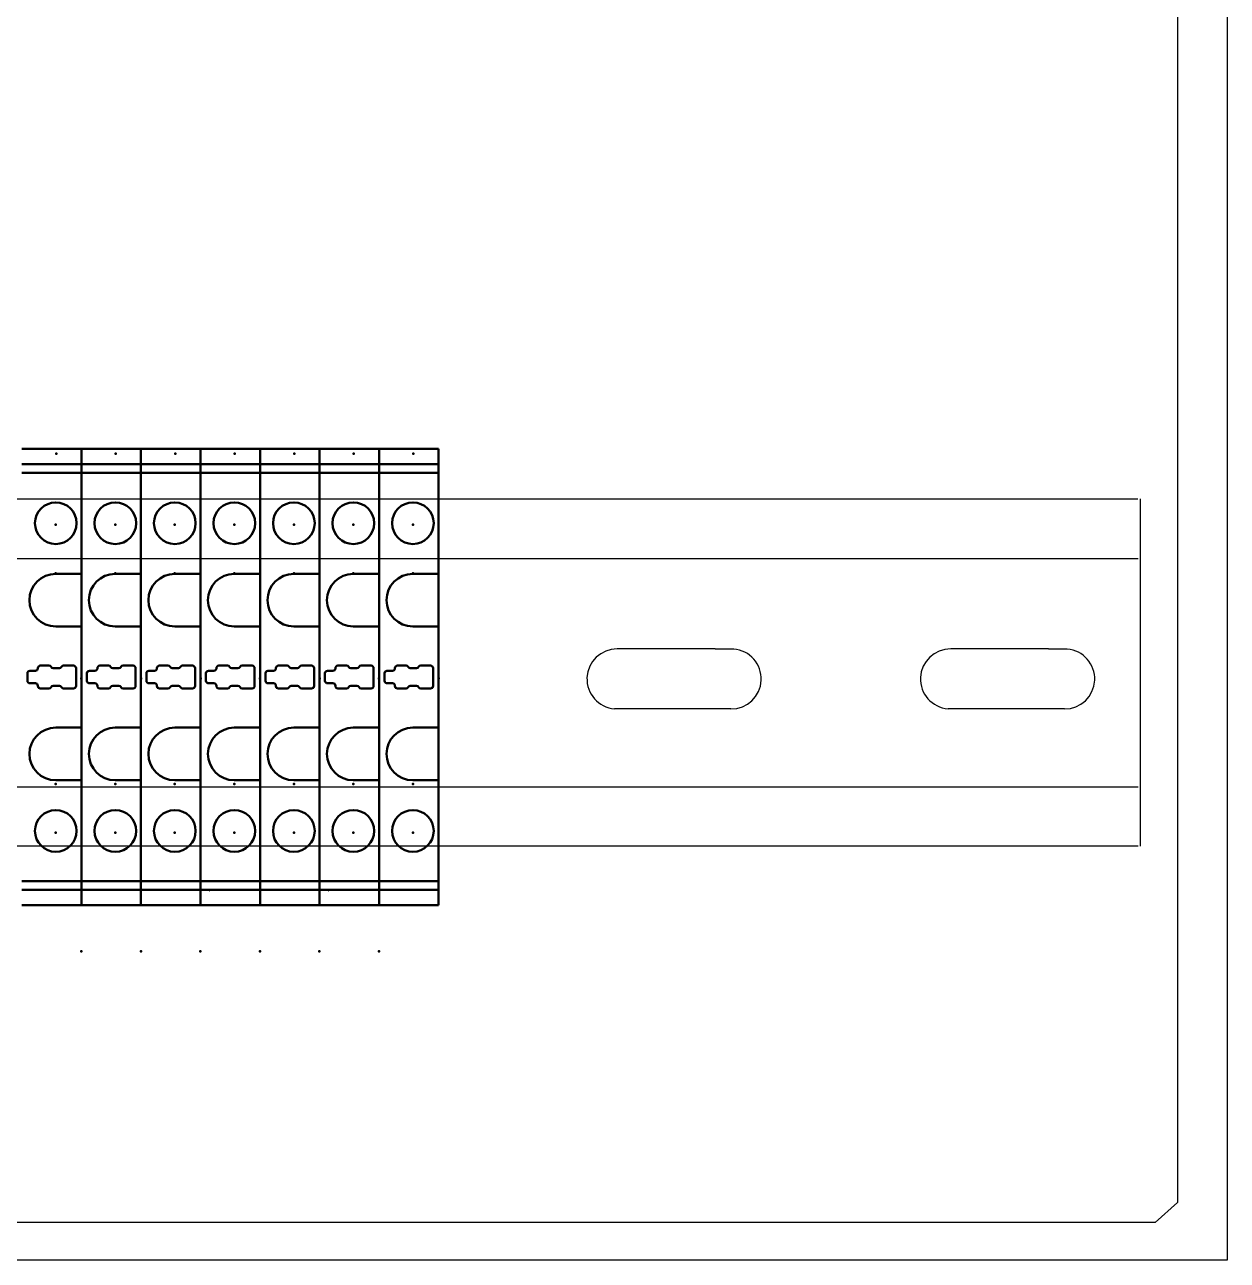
# Model space of a CAD drawing. Header units: millimetres. Extents: x -72 to 2978, y -1067 to 2817.
# Drawn here: x 1150.7 to 1271.9, y 2411.4 to 2536 of the extents above; entities that cross this region are included whole.
import ezdxf

# ---------------------------------------------------------------- set-up
doc = ezdxf.new("R2010")
doc.units = ezdxf.units.MM
doc.linetypes.add('Dashed', pattern=[2, 1, -1])
for name, color, linetype, lineweight in [('2d ConnectionPoints', 7, 'Continuous', 50), ('AM_0', 7, 'Continuous', 50), ('AM_4', 3, 'Continuous', 25), ('AM_9', 6, 'Dashed', 25)]:
    doc.layers.add(name, color=color, linetype=linetype, lineweight=lineweight)

msp = doc.modelspace()

# ---------------------------------------------------------------- linework, layer by layer
for p, q in [((1271.89, 2711.43), (1271.89, 2411.43)), ((1271.89, 2411.43), (962.91, 2411.43))]:
    msp.add_line(p, q)
at = {"color": 30, "true_color": 0xf8991e}
for p, q in [((1266.86, 2703.68), (1266.86, 2417.27)), ((1266.86, 2417.27), (1264.61, 2415.23)), ((1264.62, 2415.24), (977.19, 2415.24))]:
    msp.add_line(p, q, dxfattribs=at)
at = {"color": 6, "linetype": 'ByBlock'}
for p, q in [((1024.92, 2488.17), (1262.87, 2488.17)), ((1024.92, 2482.17), (1262.91, 2482.17)), ((1220.26, 2473.05), (1210.39, 2473.05)), ((1220.26, 2473.05), (1222.13, 2473.05)), ((1253.88, 2473.05), (1244.01, 2473.05)), ((1253.88, 2473.05), (1255.75, 2473.05)), ((1221.86, 2467.01), (1210.12, 2467.01)), ((1255.48, 2467.01), (1243.74, 2467.01)), ((1024.92, 2459.17), (1262.91, 2459.17)), ((1262.91, 2453.17), (1024.92, 2453.17))]:
    msp.add_line(p, q, dxfattribs=at)
at = {"color": 6}
msp.add_line((1263.11, 2488.17), (1263.11, 2453.17), dxfattribs=at)
at = {"color": 6, "linetype": 'ByBlock'}
for centre, start, end in [((1210.36, 2470.03), 89.4277, 265.4019), ((1221.89, 2470.03), 269.4277, 85.4019), ((1243.98, 2470.03), 89.4277, 265.4019), ((1255.51, 2470.03), 269.4277, 85.4019)]:
    msp.add_arc(centre, 3.02, start, end, dxfattribs=at)
at = {"layer": '2d ConnectionPoints'}
for p in [(1153.83, 2492.75), (1153.83, 2492.75), (1159.83, 2492.75), (1159.83, 2492.75), (1165.83, 2492.75), (1165.83, 2492.75), (1171.83, 2492.75), (1171.83, 2492.75), (1177.83, 2492.75), (1177.83, 2492.75), (1183.83, 2492.75), (1183.83, 2492.75), (1189.83, 2492.75), (1189.83, 2492.75), (1153.79, 2485.57), (1153.79, 2485.57), (1159.79, 2485.57), (1159.79, 2485.57), (1165.79, 2485.57), (1165.79, 2485.57), (1171.79, 2485.57), (1171.79, 2485.57), (1177.79, 2485.57), (1177.79, 2485.57), (1183.79, 2485.57), (1183.79, 2485.57), (1189.79, 2485.57), (1189.79, 2485.57), (1153.79, 2480.68), (1159.79, 2480.68), (1165.79, 2480.68), (1171.79, 2480.68), (1177.79, 2480.68), (1183.79, 2480.68), (1189.79, 2480.68), (1156.38, 2470.08), (1156.38, 2470.08), (1156.38, 2470.06), (1156.38, 2470.06), (1162.38, 2470.08), (1162.38, 2470.08), (1162.38, 2470.06), (1162.38, 2470.06), (1168.38, 2470.08), (1168.38, 2470.08), (1168.38, 2470.06), (1168.38, 2470.06), (1174.38, 2470.08), (1174.38, 2470.08), (1174.38, 2470.06), (1174.38, 2470.06), (1180.38, 2470.08), (1180.38, 2470.08), (1180.38, 2470.06), (1180.38, 2470.06), (1186.38, 2470.08), (1186.38, 2470.08), (1186.38, 2470.06), (1186.38, 2470.06), (1192.38, 2470.08), (1192.38, 2470.08), (1153.79, 2459.44), (1159.79, 2459.44), (1165.79, 2459.44), (1171.79, 2459.44), (1177.79, 2459.44), (1183.79, 2459.44), (1189.79, 2459.44), (1153.79, 2454.55), (1153.79, 2454.55), (1159.79, 2454.55), (1159.79, 2454.55), (1165.79, 2454.55), (1165.79, 2454.55), (1171.79, 2454.55), (1171.79, 2454.55), (1177.79, 2454.55), (1177.79, 2454.55), (1183.79, 2454.55), (1183.79, 2454.55), (1189.79, 2454.55), (1189.79, 2454.55), (1156.37, 2442.56), (1162.37, 2442.56), (1168.37, 2442.56), (1174.37, 2442.56), (1180.37, 2442.56), (1186.37, 2442.56)]:
    msp.add_point(p, dxfattribs=at)
at = {"layer": 'AM_0'}
for p, q in [((1156.38, 2493.21), (1150.38, 2493.21)), ((1156.38, 2493.21), (1156.38, 2447.23)), ((1162.38, 2493.21), (1156.38, 2493.21)), ((1156.38, 2493.21), (1156.38, 2447.23)), ((1162.38, 2493.21), (1162.38, 2447.23)), ((1168.38, 2493.21), (1162.38, 2493.21)), ((1162.38, 2493.21), (1162.38, 2447.23)), ((1168.38, 2493.21), (1168.38, 2447.23)), ((1174.38, 2493.21), (1168.38, 2493.21)), ((1168.38, 2493.21), (1168.38, 2447.23)), ((1174.38, 2493.21), (1174.38, 2447.23)), ((1180.38, 2493.21), (1174.38, 2493.21)), ((1174.38, 2493.21), (1174.38, 2447.23)), ((1180.38, 2493.21), (1180.38, 2447.23)), ((1186.38, 2493.21), (1180.38, 2493.21)), ((1180.38, 2493.21), (1180.38, 2447.23)), ((1186.38, 2493.21), (1186.38, 2447.23)), ((1192.38, 2493.21), (1186.38, 2493.21)), ((1186.38, 2493.21), (1186.38, 2447.23)), ((1192.38, 2493.21), (1192.38, 2447.23)), ((1156.38, 2491.67), (1150.38, 2491.67)), ((1162.38, 2491.67), (1156.38, 2491.67)), ((1168.38, 2491.67), (1162.38, 2491.67)), ((1174.38, 2491.67), (1168.38, 2491.67)), ((1180.38, 2491.67), (1174.38, 2491.67)), ((1186.38, 2491.67), (1180.38, 2491.67)), ((1192.38, 2491.67), (1186.38, 2491.67)), ((1156.38, 2490.79), (1150.38, 2490.79)), ((1162.38, 2490.79), (1156.38, 2490.79)), ((1168.38, 2490.79), (1162.38, 2490.79)), ((1174.38, 2490.79), (1168.38, 2490.79)), ((1180.38, 2490.79), (1174.38, 2490.79)), ((1186.38, 2490.79), (1180.38, 2490.79)), ((1192.38, 2490.79), (1186.38, 2490.79)), ((1156.38, 2480.62), (1153.78, 2480.62)), ((1162.38, 2480.62), (1159.78, 2480.62)), ((1168.38, 2480.62), (1165.78, 2480.62)), ((1174.38, 2480.62), (1171.78, 2480.62)), ((1180.38, 2480.62), (1177.78, 2480.62)), ((1186.38, 2480.62), (1183.78, 2480.62)), ((1192.38, 2480.62), (1189.78, 2480.62)), ((1156.38, 2475.32), (1153.78, 2475.32)), ((1162.38, 2475.32), (1159.78, 2475.32)), ((1168.38, 2475.32), (1165.78, 2475.32)), ((1174.38, 2475.32), (1171.78, 2475.32)), ((1180.38, 2475.32), (1177.78, 2475.32)), ((1186.38, 2475.32), (1183.78, 2475.32)), ((1192.38, 2475.32), (1189.78, 2475.32)), ((1151.98, 2471.12), (1151.98, 2471.1)), ((1153.1, 2471.37), (1152.23, 2471.37)), ((1154.15, 2471.12), (1153.53, 2471.12)), ((1155.58, 2471.37), (1154.58, 2471.37)), ((1155.83, 2469.32), (1155.83, 2471.12)), ((1157.98, 2471.12), (1157.98, 2471.1)), ((1159.1, 2471.37), (1158.23, 2471.37)), ((1160.15, 2471.12), (1159.53, 2471.12)), ((1161.58, 2471.37), (1160.58, 2471.37)), ((1161.83, 2469.32), (1161.83, 2471.12)), ((1163.98, 2471.12), (1163.98, 2471.1)), ((1165.1, 2471.37), (1164.23, 2471.37)), ((1166.15, 2471.12), (1165.53, 2471.12)), ((1167.58, 2471.37), (1166.58, 2471.37)), ((1167.83, 2469.32), (1167.83, 2471.12)), ((1169.98, 2471.12), (1169.98, 2471.1)), ((1171.1, 2471.37), (1170.23, 2471.37)), ((1172.15, 2471.12), (1171.53, 2471.12)), ((1173.58, 2471.37), (1172.58, 2471.37)), ((1173.83, 2469.32), (1173.83, 2471.12)), ((1175.98, 2471.12), (1175.98, 2471.1)), ((1177.1, 2471.37), (1176.23, 2471.37)), ((1178.15, 2471.12), (1177.53, 2471.12)), ((1179.58, 2471.37), (1178.58, 2471.37)), ((1179.83, 2469.32), (1179.83, 2471.12)), ((1181.98, 2471.12), (1181.98, 2471.1)), ((1183.1, 2471.37), (1182.23, 2471.37)), ((1184.15, 2471.12), (1183.53, 2471.12)), ((1185.58, 2471.37), (1184.58, 2471.37)), ((1185.83, 2469.32), (1185.83, 2471.12)), ((1187.98, 2471.12), (1187.98, 2471.1)), ((1189.1, 2471.37), (1188.23, 2471.37)), ((1190.15, 2471.12), (1189.53, 2471.12)), ((1191.58, 2471.37), (1190.58, 2471.37)), ((1191.83, 2469.32), (1191.83, 2471.12)), ((1150.93, 2469.85), (1150.93, 2470.6)), ((1151.73, 2470.85), (1151.18, 2470.85)), ((1156.93, 2469.85), (1156.93, 2470.6)), ((1157.73, 2470.85), (1157.18, 2470.85)), ((1162.93, 2469.85), (1162.93, 2470.6)), ((1163.73, 2470.85), (1163.18, 2470.85)), ((1168.93, 2469.85), (1168.93, 2470.6)), ((1169.73, 2470.85), (1169.18, 2470.85)), ((1174.93, 2469.85), (1174.93, 2470.6)), ((1175.73, 2470.85), (1175.18, 2470.85)), ((1180.93, 2469.85), (1180.93, 2470.6)), ((1181.73, 2470.85), (1181.18, 2470.85)), ((1186.93, 2469.85), (1186.93, 2470.6)), ((1187.73, 2470.85), (1187.18, 2470.85)), ((1151.73, 2469.6), (1151.18, 2469.6)), ((1151.98, 2469.32), (1151.98, 2469.35)), ((1153.1, 2469.07), (1152.23, 2469.07)), ((1154.15, 2469.32), (1153.53, 2469.32)), ((1155.58, 2469.07), (1154.58, 2469.07)), ((1157.73, 2469.6), (1157.18, 2469.6)), ((1157.98, 2469.32), (1157.98, 2469.35)), ((1159.1, 2469.07), (1158.23, 2469.07)), ((1160.15, 2469.32), (1159.53, 2469.32)), ((1161.58, 2469.07), (1160.58, 2469.07)), ((1163.73, 2469.6), (1163.18, 2469.6)), ((1163.98, 2469.32), (1163.98, 2469.35)), ((1165.1, 2469.07), (1164.23, 2469.07)), ((1166.15, 2469.32), (1165.53, 2469.32)), ((1167.58, 2469.07), (1166.58, 2469.07)), ((1169.73, 2469.6), (1169.18, 2469.6)), ((1169.98, 2469.32), (1169.98, 2469.35)), ((1171.1, 2469.07), (1170.23, 2469.07)), ((1172.15, 2469.32), (1171.53, 2469.32)), ((1173.58, 2469.07), (1172.58, 2469.07)), ((1175.73, 2469.6), (1175.18, 2469.6)), ((1175.98, 2469.32), (1175.98, 2469.35)), ((1177.1, 2469.07), (1176.23, 2469.07)), ((1178.15, 2469.32), (1177.53, 2469.32)), ((1179.58, 2469.07), (1178.58, 2469.07)), ((1181.73, 2469.6), (1181.18, 2469.6)), ((1181.98, 2469.32), (1181.98, 2469.35)), ((1183.1, 2469.07), (1182.23, 2469.07)), ((1184.15, 2469.32), (1183.53, 2469.32)), ((1185.58, 2469.07), (1184.58, 2469.07)), ((1187.73, 2469.6), (1187.18, 2469.6)), ((1187.98, 2469.32), (1187.98, 2469.35)), ((1189.1, 2469.07), (1188.23, 2469.07)), ((1190.15, 2469.32), (1189.53, 2469.32)), ((1191.58, 2469.07), (1190.58, 2469.07)), ((1156.38, 2465.12), (1153.78, 2465.12)), ((1162.38, 2465.12), (1159.78, 2465.12)), ((1168.38, 2465.12), (1165.78, 2465.12)), ((1174.38, 2465.12), (1171.78, 2465.12)), ((1180.38, 2465.12), (1177.78, 2465.12)), ((1186.38, 2465.12), (1183.78, 2465.12)), ((1192.38, 2465.12), (1189.78, 2465.12)), ((1156.38, 2459.82), (1153.78, 2459.82)), ((1162.38, 2459.82), (1159.78, 2459.82)), ((1168.38, 2459.82), (1165.78, 2459.82)), ((1174.38, 2459.82), (1171.78, 2459.82)), ((1180.38, 2459.82), (1177.78, 2459.82)), ((1186.38, 2459.82), (1183.78, 2459.82)), ((1192.38, 2459.82), (1189.78, 2459.82)), ((1150.38, 2449.65), (1156.38, 2449.65)), ((1150.38, 2448.77), (1156.38, 2448.77)), ((1156.38, 2449.65), (1162.38, 2449.65)), ((1156.38, 2448.77), (1162.38, 2448.77)), ((1162.38, 2449.65), (1168.38, 2449.65)), ((1162.38, 2448.77), (1168.38, 2448.77)), ((1168.38, 2449.65), (1174.38, 2449.65)), ((1168.38, 2448.77), (1174.38, 2448.77)), ((1174.38, 2449.65), (1180.38, 2449.65)), ((1174.38, 2448.77), (1180.38, 2448.77)), ((1180.38, 2449.65), (1186.38, 2449.65)), ((1180.38, 2448.77), (1186.38, 2448.77)), ((1186.38, 2449.65), (1192.38, 2449.65)), ((1186.38, 2448.77), (1192.38, 2448.77)), ((1150.38, 2447.23), (1156.38, 2447.23)), ((1156.38, 2447.23), (1162.38, 2447.23)), ((1162.38, 2447.23), (1168.38, 2447.23)), ((1168.38, 2447.23), (1174.38, 2447.23)), ((1174.38, 2447.23), (1180.38, 2447.23)), ((1180.38, 2447.23), (1186.38, 2447.23)), ((1186.38, 2447.23), (1192.38, 2447.23))]:
    msp.add_line(p, q, dxfattribs=at)
for centre in [(1153.79, 2485.73), (1159.79, 2485.73), (1165.79, 2485.73), (1171.79, 2485.73), (1177.79, 2485.73), (1183.79, 2485.73), (1189.79, 2485.73), (1153.79, 2454.71), (1159.79, 2454.71), (1165.79, 2454.71), (1171.79, 2454.71), (1177.79, 2454.71), (1183.79, 2454.71), (1189.79, 2454.71)]:
    msp.add_circle(centre, 2.1, dxfattribs=at)
for centre, radius, start, end in [((1153.78, 2477.97), 2.65, 90, 270), ((1159.78, 2477.97), 2.65, 90, 270), ((1165.78, 2477.97), 2.65, 90, 270), ((1171.78, 2477.97), 2.65, 90, 270), ((1177.78, 2477.97), 2.65, 90, 270), ((1183.78, 2477.97), 2.65, 90, 270), ((1189.78, 2477.97), 2.65, 90, 270), ((1151.73, 2471.1), 0.25, 270, 0), ((1152.23, 2471.12), 0.25, 90, 180), ((1153.1, 2471.12), 0.25, 30, 90), ((1153.53, 2471.37), 0.25, 210, 270), ((1154.15, 2471.37), 0.25, 270, 330), ((1154.58, 2471.12), 0.25, 90, 150), ((1155.58, 2471.12), 0.25, 0, 90), ((1157.73, 2471.1), 0.25, 270, 0), ((1158.23, 2471.12), 0.25, 90, 180), ((1159.1, 2471.12), 0.25, 30, 90), ((1159.53, 2471.37), 0.25, 210, 270), ((1160.15, 2471.37), 0.25, 270, 330), ((1160.58, 2471.12), 0.25, 90, 150), ((1161.58, 2471.12), 0.25, 0, 90), ((1163.73, 2471.1), 0.25, 270, 0), ((1164.23, 2471.12), 0.25, 90, 180), ((1165.1, 2471.12), 0.25, 30, 90), ((1165.53, 2471.37), 0.25, 210, 270), ((1166.15, 2471.37), 0.25, 270, 330), ((1166.58, 2471.12), 0.25, 90, 150), ((1167.58, 2471.12), 0.25, 0, 90), ((1169.73, 2471.1), 0.25, 270, 0), ((1170.23, 2471.12), 0.25, 90, 180), ((1171.1, 2471.12), 0.25, 30, 90), ((1171.53, 2471.37), 0.25, 210, 270), ((1172.15, 2471.37), 0.25, 270, 330), ((1172.58, 2471.12), 0.25, 90, 150), ((1173.58, 2471.12), 0.25, 0, 90), ((1175.73, 2471.1), 0.25, 270, 0), ((1176.23, 2471.12), 0.25, 90, 180), ((1177.1, 2471.12), 0.25, 30, 90), ((1177.53, 2471.37), 0.25, 210, 270), ((1178.15, 2471.37), 0.25, 270, 330), ((1178.58, 2471.12), 0.25, 90, 150), ((1179.58, 2471.12), 0.25, 0, 90), ((1181.73, 2471.1), 0.25, 270, 0), ((1182.23, 2471.12), 0.25, 90, 180), ((1183.1, 2471.12), 0.25, 30, 90), ((1183.53, 2471.37), 0.25, 210, 270), ((1184.15, 2471.37), 0.25, 270, 330), ((1184.58, 2471.12), 0.25, 90, 150), ((1185.58, 2471.12), 0.25, 0, 90), ((1187.73, 2471.1), 0.25, 270, 0), ((1188.23, 2471.12), 0.25, 90, 180), ((1189.1, 2471.12), 0.25, 30, 90), ((1189.53, 2471.37), 0.25, 210, 270), ((1190.15, 2471.37), 0.25, 270, 330), ((1190.58, 2471.12), 0.25, 90, 150), ((1191.58, 2471.12), 0.25, 0, 90), ((1151.18, 2470.6), 0.25, 90, 180), ((1151.18, 2469.85), 0.25, 180, 270), ((1157.18, 2470.6), 0.25, 90, 180), ((1157.18, 2469.85), 0.25, 180, 270), ((1163.18, 2470.6), 0.25, 90, 180), ((1163.18, 2469.85), 0.25, 180, 270), ((1169.18, 2470.6), 0.25, 90, 180), ((1169.18, 2469.85), 0.25, 180, 270), ((1175.18, 2470.6), 0.25, 90, 180), ((1175.18, 2469.85), 0.25, 180, 270), ((1181.18, 2470.6), 0.25, 90, 180), ((1181.18, 2469.85), 0.25, 180, 270), ((1187.18, 2470.6), 0.25, 90, 180), ((1187.18, 2469.85), 0.25, 180, 270), ((1151.73, 2469.35), 0.25, 360, 90), ((1152.23, 2469.32), 0.25, 180, 270), ((1153.1, 2469.32), 0.25, 270, 330), ((1153.53, 2469.07), 0.25, 90, 150), ((1154.15, 2469.07), 0.25, 30, 90), ((1154.58, 2469.32), 0.25, 210, 270), ((1155.58, 2469.32), 0.25, 270, 360), ((1157.73, 2469.35), 0.25, 360, 90), ((1158.23, 2469.32), 0.25, 180, 270), ((1159.1, 2469.32), 0.25, 270, 330), ((1159.53, 2469.07), 0.25, 90, 150), ((1160.15, 2469.07), 0.25, 30, 90), ((1160.58, 2469.32), 0.25, 210, 270), ((1161.58, 2469.32), 0.25, 270, 360), ((1163.73, 2469.35), 0.25, 360, 90), ((1164.23, 2469.32), 0.25, 180, 270), ((1165.1, 2469.32), 0.25, 270, 330), ((1165.53, 2469.07), 0.25, 90, 150), ((1166.15, 2469.07), 0.25, 30, 90), ((1166.58, 2469.32), 0.25, 210, 270), ((1167.58, 2469.32), 0.25, 270, 360), ((1169.73, 2469.35), 0.25, 360, 90), ((1170.23, 2469.32), 0.25, 180, 270), ((1171.1, 2469.32), 0.25, 270, 330), ((1171.53, 2469.07), 0.25, 90, 150), ((1172.15, 2469.07), 0.25, 30, 90), ((1172.58, 2469.32), 0.25, 210, 270), ((1173.58, 2469.32), 0.25, 270, 360), ((1175.73, 2469.35), 0.25, 360, 90), ((1176.23, 2469.32), 0.25, 180, 270), ((1177.1, 2469.32), 0.25, 270, 330), ((1177.53, 2469.07), 0.25, 90, 150), ((1178.15, 2469.07), 0.25, 30, 90), ((1178.58, 2469.32), 0.25, 210, 270), ((1179.58, 2469.32), 0.25, 270, 360), ((1181.73, 2469.35), 0.25, 360, 90), ((1182.23, 2469.32), 0.25, 180, 270), ((1183.1, 2469.32), 0.25, 270, 330), ((1183.53, 2469.07), 0.25, 90, 150), ((1184.15, 2469.07), 0.25, 30, 90), ((1184.58, 2469.32), 0.25, 210, 270), ((1185.58, 2469.32), 0.25, 270, 360), ((1187.73, 2469.35), 0.25, 360, 90), ((1188.23, 2469.32), 0.25, 180, 270), ((1189.1, 2469.32), 0.25, 270, 330), ((1189.53, 2469.07), 0.25, 90, 150), ((1190.15, 2469.07), 0.25, 30, 90), ((1190.58, 2469.32), 0.25, 210, 270), ((1191.58, 2469.32), 0.25, 270, 360), ((1153.78, 2462.47), 2.65, 90, 270), ((1159.78, 2462.47), 2.65, 90, 270), ((1165.78, 2462.47), 2.65, 90, 270), ((1171.78, 2462.47), 2.65, 90, 270), ((1177.78, 2462.47), 2.65, 90, 270), ((1183.78, 2462.47), 2.65, 90, 270), ((1189.78, 2462.47), 2.65, 90, 270)]:
    msp.add_arc(centre, radius, start, end, dxfattribs=at)
at = {"layer": 'AM_4'}
for points in [[(1150.95, 2448.66), (1150.95, 2448.67), (1150.95, 2448.68)], [(1156.95, 2448.66), (1156.95, 2448.67), (1156.95, 2448.68)], [(1162.95, 2448.66), (1162.95, 2448.67), (1162.95, 2448.68)], [(1168.95, 2448.66), (1168.95, 2448.67), (1168.95, 2448.68)], [(1174.95, 2448.66), (1174.95, 2448.67), (1174.95, 2448.68)], [(1180.95, 2448.66), (1180.95, 2448.67), (1180.95, 2448.68)], [(1186.95, 2448.66), (1186.95, 2448.67), (1186.95, 2448.68)]]:
    msp.add_lwpolyline(points, dxfattribs=at)
at = {"layer": 'AM_9'}
for points in [[(1151.26, 2448.66), (1151.27, 2448.68), (1151.27, 2448.68)], [(1157.26, 2448.66), (1157.27, 2448.68), (1157.27, 2448.68)], [(1163.26, 2448.66), (1163.27, 2448.68), (1163.27, 2448.68)], [(1169.26, 2448.66), (1169.27, 2448.68), (1169.27, 2448.68)], [(1175.26, 2448.66), (1175.27, 2448.68), (1175.27, 2448.68)], [(1181.26, 2448.66), (1181.27, 2448.68), (1181.27, 2448.68)], [(1187.26, 2448.66), (1187.27, 2448.68), (1187.27, 2448.68)]]:
    msp.add_lwpolyline(points, dxfattribs=at)

doc.saveas('drawing.dxf')
